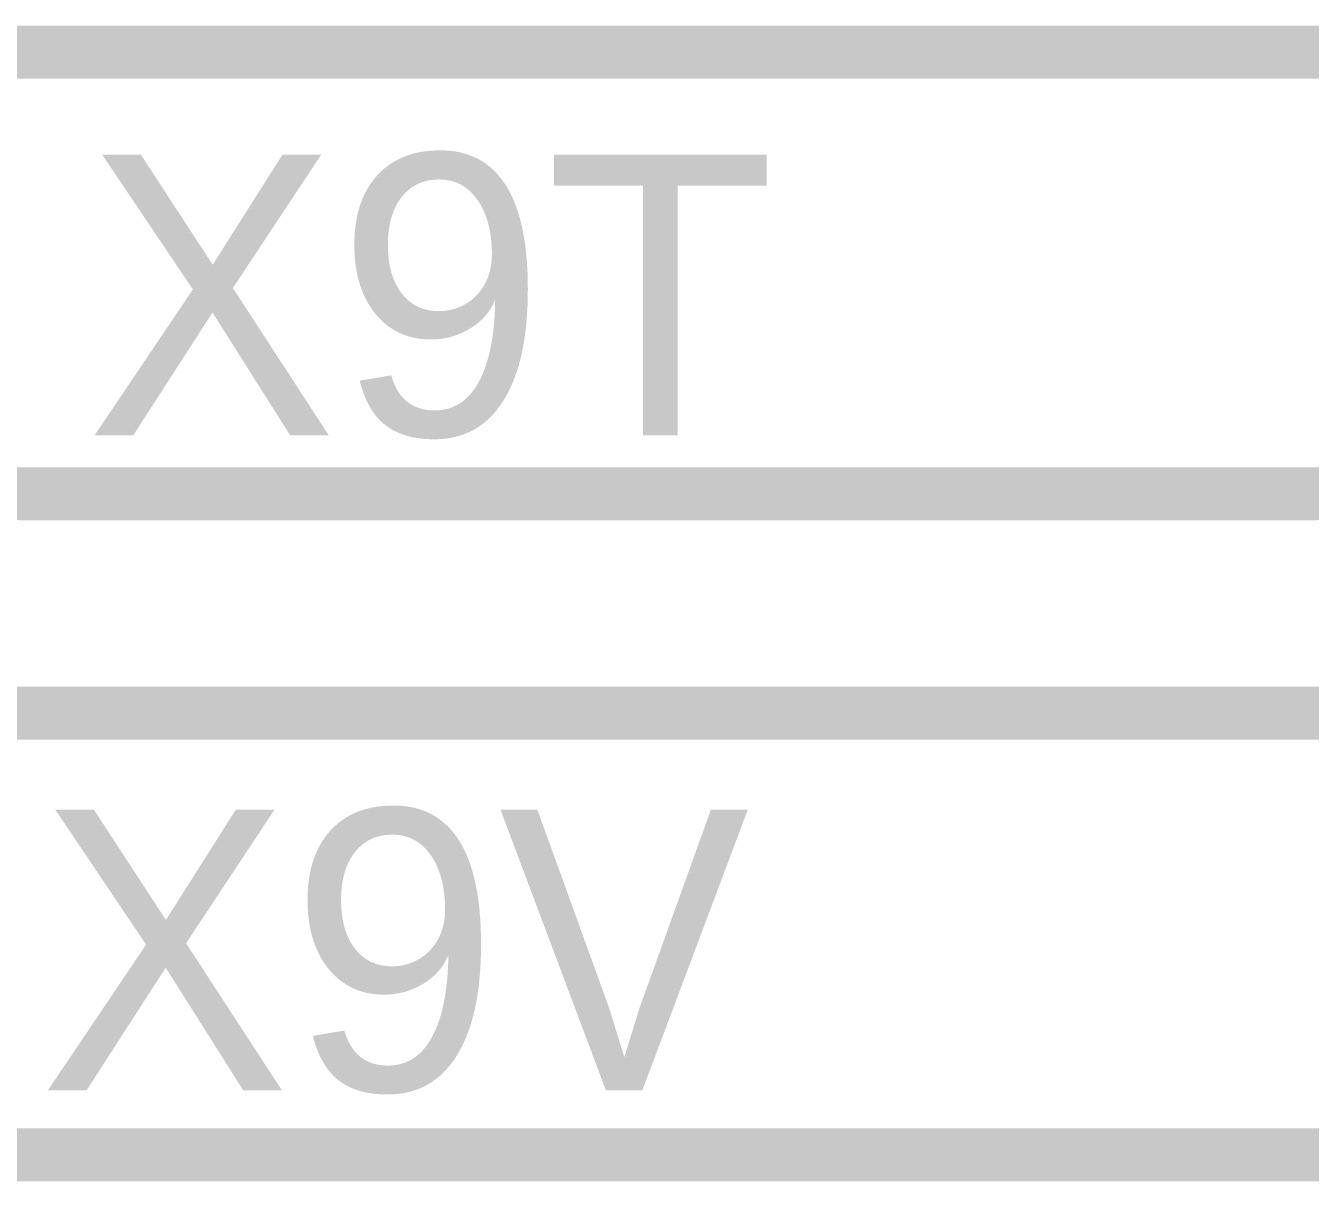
# Model space of a CAD drawing. Header units: millimetres. Extents: x 0 to 420, y 0 to 297.
# Drawn here: x 88.37 to 95.64, y 121.09 to 127.64 of the extents above; entities that cross this region are included whole.
import ezdxf

# ---------------------------------------------------------------- set-up
doc = ezdxf.new("R2010")
doc.units = ezdxf.units.MM
doc.layers.add('Sheet', color=255, linetype='Continuous')

msp = doc.modelspace()

# ---------------------------------------------------------------- linework, layer by layer
at = {"layer": 'Sheet', "const_width": 0.2997}
for points in [[(87.5717, 127.4868), (112.5473, 127.4868)], [(112.5473, 124.9864), (87.5717, 124.9864)], [(87.5717, 123.7445), (112.5473, 123.7445)], [(112.5473, 121.2441), (87.5717, 121.2441)]]:
    msp.add_lwpolyline(points, dxfattribs=at)

# ---------------------------------------------------------------- texts
at = {"layer": 'Sheet'}
for s, p in [('X9T', (88.7137, 125.3176)), ('X9V', (88.4489, 121.6084))]:
    msp.add_text(s, height=1.58965, dxfattribs=at).set_placement(p)

doc.saveas('drawing.dxf')
